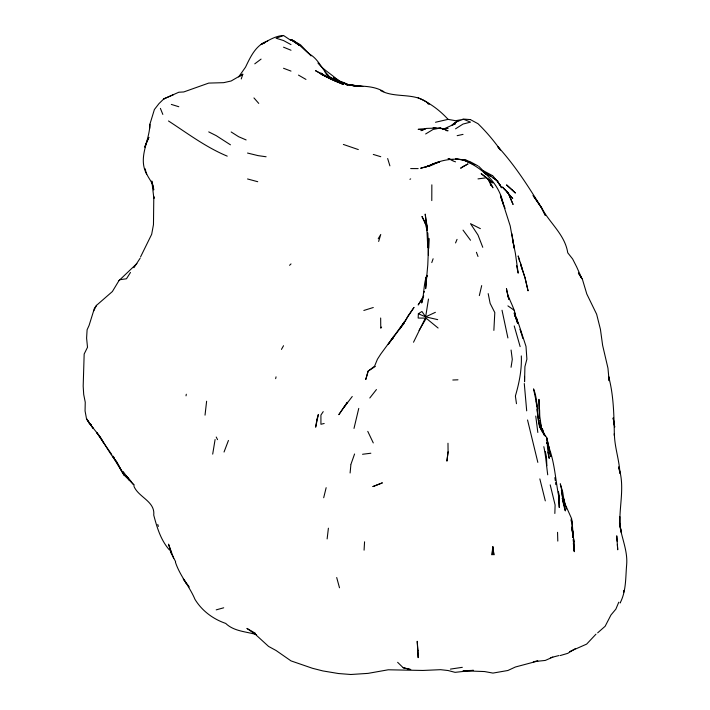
<?xml version="1.0" encoding="UTF-8"?>
<svg xmlns="http://www.w3.org/2000/svg" width="710" height="710" viewBox="0 0 710 710"><rect width="100%" height="100%" fill="white"/><g stroke="black" fill="none" stroke-linecap="round" stroke-linejoin="round"><path stroke-width="1.06" d="M619.892 516.72L619.91 525.347C619.058 506.115 625.013 486.669 618.863 467.801M431.786 200.602L431.849 184.831M428.778 248.269L428.858 238.374L427.784 264.91L425.636 288.704L426.772 275.436C423.391 284.293 424.394 293.967 421.651 302.992L422.885 299.096M539.493 418.243L538.961 399.357L539.511 416.308M572.295 532.189L571.87 527.184L574.044 541.828L573.955 550.419L573.316 539.493M554.847 513.472L555.105 504.987L550.206 484.886M149.712 128.43L149.899 124.223L154.389 109.535L159.013 103.571L163.85 98.876L178.813 92.229L183.766 91.954L208.731 83.088L223.685 82.671L231.167 80.984L242.802 74.222L241.249 78.961M493.867 330.39L494.808 312.569L490.14 303.383L488.187 293.62M437.688 319.633L425.636 316.855L421.917 311.468L418.359 313.758L418.154 318.053L425.343 318.124L413.522 342.229M364.079 550.161L364.567 541.801M543.824 446.652C545.804 455.82 546.434 465.343 547.721 474.812M492.687 546.984L492.03 554.936L492.953 546.993L493.929 554.9L492.687 546.984L493.281 547.019M350.101 472.993L350.846 465.068M149.899 124.223C149.606 141.272 137.669 157.132 146.633 174.154M327.132 538.925L328.402 528.196M205.03 415.146L206.619 401.23M448.072 451.835L446.918 461.136L448.081 451.835L447.983 443.244M428.494 299.034L425.636 316.855L418.359 313.758M511.058 367.283L512.292 359.358L511.076 350.021M186.029 395.843L186.295 394.236M212.698 454.125L215.095 439.517M620.132 602.95L620.114 602.976C626.353 590.986 625.492 577.567 626.664 564.636C627.853 550.277 621.126 537.079 619.475 522.986L621.516 533.059L619.457 522.729M275.649 378.652L276.048 376.85M353.997 428.423L358.754 408.401M479.33 295.6L481.691 285.597M323.689 497.737L326.156 487.681M515.46 395.727C519.241 382.859 521.912 369.395 521.309 355.923M378.652 241.444L380.755 234.477L378.217 238.764M427.012 275.365L425.636 279.385L427.056 275.489M431.778 262.594L433.118 258.751M350.846 464.571L354.574 453.992M224.04 452.03L228.442 440.457M455.554 242.944L457.045 239.368M392.39 339.371L393.713 336.389L388.246 344.306L394.165 336.141M618.765 602.195L615.854 609.153L610.973 614.966L605.151 626.255L597.669 632.85M405.366 321.062L407.788 316.287L414.036 307.394L399.73 328.916L404.398 322.97M93.622 311.015L96.542 305.327L112.357 291.561L118.978 280.61L136.897 263.534M423.426 293.328L424.482 291.455M281.453 349.391L283.53 345.726M419.069 330.39L426.248 318.311L438.105 328.029M423.728 295.884L418.163 304.989L423.471 297.073M140.518 256.993L151.674 234.309L153.466 224.635L153.804 196.599L153.875 198.498L151.807 180.979M130.489 272.454L126.46 278.773L119.99 279.687L118.978 280.61M133.933 267.697L140.118 258.254M399.73 328.916L404.806 321.355L380.764 354.041L377.436 359.224L374.56 366.2L368.135 371.135L365.801 379.38L368.135 371.135L375.35 366.387M323.227 411.631L320.92 415.066L320.929 424.269L324.186 423.488M96.542 305.327L94.483 308.14L89.061 325.482L87.099 329.786L86.602 338.137L87.507 347.296L84.171 354.006L83.185 386.133L83.7 394.467L85.244 402.215L85.067 410.957L86.513 418.758L89.061 422.929L100.119 436.81L103.758 443.049L96.542 432.363C103.811 441.318 108.461 452.146 115.996 460.95M381.616 327.088L380.764 328.233L380.666 318.009M390.669 340.96L399.082 329.777M343.356 408.17L352.249 396.499M369.795 397.999L376.442 389.55M595.974 634.172L586.646 644.112L569.686 651.594M453.308 124.285L458.136 120.806M289.556 265.309L291.011 263.925M254.766 63.847L261.085 59.09M242.802 74.222L238.649 76.92L245.527 67.157C250.417 56.986 255.928 44.712 267.697 41.073M455.554 128.821L463.035 124.055L470.508 122.129L463.035 119.031L470.091 119.564M575.233 648.7L567.751 653.351L560.27 655.543M425.636 133.968L433.109 129.442L440.546 127.977L448.072 130.773L445.933 130.551M409.91 179.328L410.673 178.885M425.636 316.855L435.381 312.329M164.977 98.379L163.85 98.876L173.497 94.661M552.788 657.14L545.316 660.424L533.343 661.693L537.834 661.028L515.389 667.009L507.907 670.488L492.953 673.089L484.584 671.553L463.035 670.764L467.216 670.595M263.969 43.221L261.094 44.419C268.149 40.692 275.347 35.793 283.53 35.5L291.002 40.479M283.53 35.5L276.048 38.207L283.521 40.541L291.002 44.615M439.383 161.809L425.636 166.868L430.304 165.519M439.543 161.933L430.145 165.102C442.596 159.422 457.488 156.821 470.517 161.862M439.659 161.88L433.109 163.983L436.322 163.362M363.831 310.465L373.283 307.51M433.118 164.702L420.648 168.261L430.89 165.536M216.204 609.872L223.694 607.795M442.703 129.078L448.072 128.306L442.969 129.326L455.554 123.629L451.374 125.546L455.554 122.138L463.035 119.378L455.554 120.709L448.081 119.36L435.505 122.262M550.401 657.726L558.992 655.534M265.469 42.396L263.348 42.902L265.469 42.458M457.16 135.672L463.035 134.376M450.424 669.104L462.316 667.329M477.999 178.893L485.471 177.899M362.544 454.267L370.851 453.228M469.301 670.515L473.481 670.346L455.074 672.343L448.072 670.524L440.599 669.681L422.858 670.453L388.237 669.787L368.064 673.373L350.838 674.5L338.421 673.524L322.89 670.932L312.498 668.296L291.002 660.886L276.048 650.493L268.566 646.411L254.996 634.003L246.911 628.421L255.414 633.293M452.802 380.01L457.968 379.814M440.546 127.977L426.426 128.412L420.941 130.667L425.636 128.75L418.154 129.344L424.278 129.46M346.666 84.712L351.086 84.632L357.201 86.283M346.507 84.739L350.696 84.694L346.533 84.676M410.682 168.572L418.154 168.598M352.976 85.919C363.52 86.087 374.436 86.087 383.826 91.643M433.118 127.782L436.322 128.111M440.599 128.546L443.803 128.865M350.846 85.236L362.81 86.505L352.018 85.448L358.328 86.096L350.838 84.685M266.108 156.768L258.049 155.623L247.533 153.049M427.402 103.527L429.239 104.13C415.35 91.696 396.002 98.796 380.755 90.658M403.2 667.746L410.682 669.53L403.2 667.746L397.635 662.323M291.047 39.955C299.212 42.99 304.377 51.031 311.761 55.522C320.228 61.628 323.476 72.748 331.81 78.49M452.927 160.07L448.072 158.543L451.817 160.212M350.323 85.085L335.874 81.286L320.92 74.08L330.718 79.121L343.365 84.463L335.874 81.286L315.471 70.645L322.864 74.949M247.533 178.964L257.739 181.716M373.283 154.434L380.755 156.706M171.332 104.414L178.813 106.731M452.811 160.921L455.554 161.845M326.121 74.293L328.402 76.44L340.48 82.12L332.768 78.899L343.365 82.449L348.033 84.756M343.365 144.441L358.319 149.57M291.002 39.698L293.017 40.434L299.363 45.404L292.946 40.479L291.002 39.698L298.484 44.659L292.946 40.479L300.463 44.774L311.078 55.912M283.53 68.266L291.002 71.098M332.83 78.881L347.598 84.739M283.521 47.179L291.011 50.241M256.603 634.651C246.139 631.501 234.105 631.509 225.691 623.407C213.044 619.058 201.959 610.822 194.966 599.338C189.499 586.309 179.816 575.677 175.414 562.142M227.227 156.138C206.051 147.334 187.573 133.409 168.483 120.966M341.936 82.245L347.651 84.703M246.13 139.941L238.649 136.728L231.167 131.971M474.635 164.88L463.035 159.839L455.554 158.987L466.843 160.389L463.035 159.839C481.948 167.409 499.512 183.304 503.204 204.089L500.435 195.383L510.215 225.949L514.164 248.163L511.866 233.634M291.002 39.494L295.253 42.6M343.365 82.449L347.785 84.641M208.731 131.891L216.213 135.645L230.448 144.813M480.368 228.647L470.508 223.685L477.999 235.028L482.764 247.302M482.906 170.48L492.571 175.681M471.076 162.182L477.99 165.891M470.508 119.662L477.99 123.7C486.27 131.714 493.734 140.598 500.435 149.987L497.879 146.713C514.945 165.288 528.373 186.499 541.57 207.844C549.78 223.215 564.974 234.717 567.751 252.804L572.642 258.999L576.715 267.004L581.889 278.631L578.384 272.959L582.395 279.279L586.806 294.002L596.64 314.237L600.429 329.325L602.621 345.335L607.955 368.162L609.118 380.711L608.603 376.424C613.813 395.807 613.928 415.776 614.381 435.567L614.39 433.544C614.487 447.043 619.36 459.84 619.928 473.322L618.659 466.825M418.154 97.829C429.816 102.897 439.517 110.023 448.081 119.36M298.484 75.1L305.966 79.431M340.986 81.836L333.629 77.443L338.936 81.162M490.246 176.249L483.927 172.042L491.32 176.399L492.953 178.059M326.742 77.053L320.92 73.121L323.316 74.754M507.907 305.886L514.013 310.119M493.716 178.254L497.896 181.236L493.769 178.192M340.871 82.316L335.883 78.428L337.223 79.768M89.061 422.929L91.217 424.678M327.07 74.568L328.402 75.766L325.011 72.003M317.929 62.995C323.946 70.583 332.768 74.63 339.167 81.65M478.788 166.362L484.264 171.838L485.471 174.074M504.774 189.614L502.6 187.165L512.735 198.587L506.94 192.064M502.6 187.165L508.058 192.65L513.019 204.32L508.058 192.65M134.154 485.019L123.913 474.892L113.05 457.045L116.058 461.012M253.949 97.927L258.742 103.403M123.114 471.493L129.486 480.315L126.46 476.117L131.403 481.762M126.46 476.117L133.933 485.178M492.953 175.965L500.435 185.399L501.526 187.777L497.479 181.485L500.435 185.434M112.89 456.042L114.274 457.755M111.745 454.48L104.015 443.475M470.517 240.246L463.026 230.12M189.25 586.939L183.269 578.81L186.295 583.602M490.166 182.488L487.566 178.574L481.158 173.63L492.953 182.931L487.566 178.574L492.953 187.813L490.166 182.488L490.548 185.479M545.316 435.993C533.574 422.929 540.044 404.088 533.529 388.894L537.71 408.578M169.61 550.161C160.744 540.23 156.999 527.477 153.733 515.078C155.295 501.358 138.521 497.355 133.977 486.35M170.364 551.705L175.627 561.716M216.213 437.032L217.544 439.65M425.822 224.085L421.953 216.452L425.636 224.085L425.237 223.188L427.136 230.732M367.771 431.369L373.283 442.925M571.026 520.59L572.26 523.527L572.934 532.553L572.677 530.45M160.38 108.373L162.838 114.416M514.501 313.536L518.868 324.585L525.995 346.382L526.891 359.145L524.921 366.644L524.557 381.758L524.539 376.371M514.235 313.465L515.389 316.536M476.419 252.281L477.999 256.479M500.763 196.856L505.041 208.349M544.437 435.674L542.191 428.441L544.614 435.505M558.451 491.746L559.258 507.384L558.451 491.746L559.453 499.804C555.238 480.723 555.096 461.038 547.082 442.783L549.016 448.827M173.728 558.406L168.501 544.144L171.332 552.735M509.052 299.336L507.969 296.336L508.999 299.442M547.153 442.747L549.345 449.847M519.578 261.262L518.158 255.911L525.045 277.841L528.036 290.718L525.045 277.841L520.856 265.46M514.359 313.625L517.492 322.917L514.386 313.607L515.407 316.713M546.948 442.09L550.765 456.574M157.762 524.45L158.401 526.412M522.551 270.279L520.51 263.188M563.27 498.802L566.456 509.026M145.319 168.882C146.056 176.932 153.546 181.76 153.706 189.952L152.118 181.831M387.66 158.516L389.896 165.865M522.871 338.546L520.119 329.333L520.927 332.04M520.137 346.613L514.235 325.934M564.202 506.878L565.355 510.907L562.276 498.172L563.917 505.866M336.7 577.532L339.495 587.782M558.539 495.74L559.32 498.784M539.848 478.904L545.307 500.869M548.218 445.827L550.738 456.521M507.907 337.96L502.023 310.243M563.971 500.594L563.296 497.577L565.488 504.952L571.612 518.699L572.26 523.527L571.266 518.886L571.523 520.989M540.629 424.305L541.446 428.006L539.751 416.175L539.582 409.661M545.316 451.587L546.452 456.805L546.842 465.671M547.845 452.03L549.221 458.403L547.614 448.844L546.922 437.946L539.529 426.896L537.079 409.421M527.539 419.974L537.834 462.379M517.767 322.943L516.933 318.852L517.776 323.174M507.916 296.079L506.461 288.571C507.712 299.043 515.194 307.634 515.833 318.213L515.753 317.752M613.165 418.048L614.709 427.127L613.156 418.083M539.875 420.267L540.443 423.293M537.834 432.47L535.748 416.087M564.193 501.597L562.719 492.11L560.27 483.785L562.329 492.74M571.87 527.184L574.044 541.828M515.389 396.029L516.472 403.697M554.883 477.617L555.282 480.626M555.548 482.631L555.815 484.637M427.029 228.336L425.21 214.074L427.092 229.064M516.516 265.496L518.193 273.155L515.389 253.364L512.478 238.551M571.905 524.149L572.42 528.346M536.077 401.017L536.698 406.271M573.343 543.345L574.284 551.697L573.316 539.298M428.423 255.458L427.642 232.756L427.819 247.612L426.479 222.47L427.083 227.874M524.282 383.551L526.696 410.85M572.81 537.337L572.287 526.944L572.855 536.875M617.123 541.189L616.75 535.819L617.727 549.78L617.354 544.41M623.726 590.418L623.779 592.211M557.554 532.314L557.803 541.091M316.944 419.299L315.648 427.189L318.382 414.427L316.944 419.299M146.517 142.293L144.742 147.148L148.896 137.305L146.517 142.293M343.081 408.481L338.821 414.667L347.35 402.313L343.081 408.481M463.035 166.477L460.621 168.217L468.067 163.912L463.035 166.477M382.237 482.906L372.99 486.545L382.237 482.906M512.38 190.156L506.558 184.875L515.398 193.04L512.38 190.156M93.09 428.254L86.513 418.758L93.09 428.254M537.825 202.385L533.068 195.481L541.57 207.844L545.316 215.343L541.57 207.844L537.825 202.385M123.913 474.892L116.617 461.837L123.913 474.892M515.389 314.441L514.359 312.533L515.389 314.441M547.241 439.987L546.78 438.026L549.504 449.936L547.241 439.987M561.699 491.524L561.406 490.033L563.083 500.958L561.699 491.524M417.95 650.351L417.205 641.281L418.154 657.682L417.95 650.351M573.192 537.213L573.059 535.127L573.192 537.31"/></g></svg>
